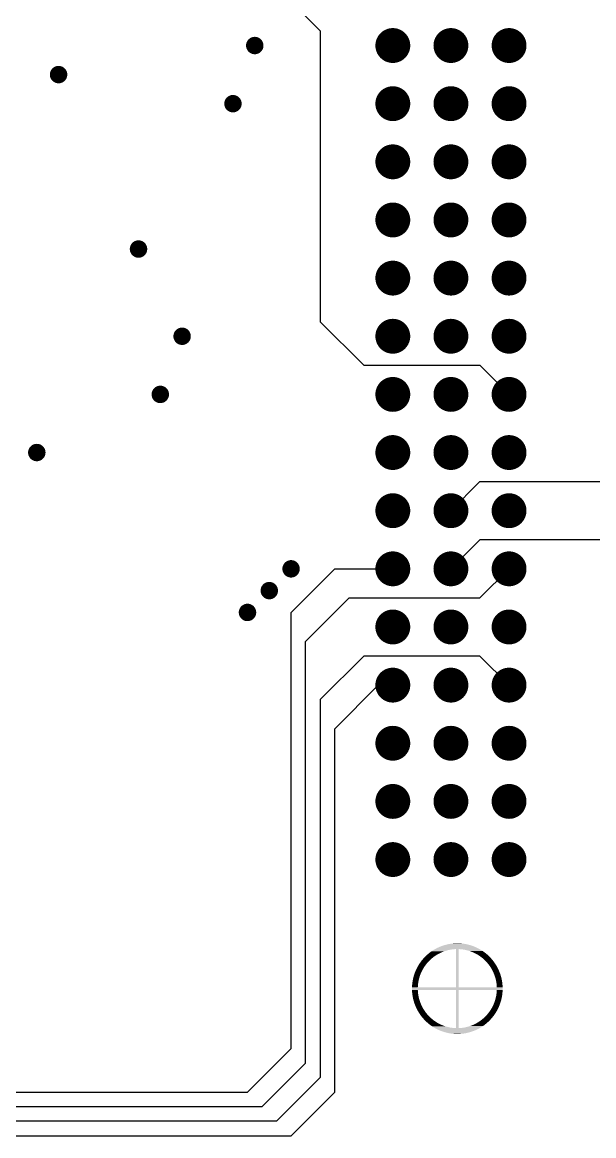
# Model space of a CAD drawing. Extents: x 295 to 953, y 10 to 290.
# Drawn here: x 676.2 to 701.18, y 109.07 to 157.71 of the extents above; entities that cross this region are included whole.
import ezdxf

# ---------------------------------------------------------------- set-up
doc = ezdxf.new("R2010")
doc.units = 0
doc.header["$LTSCALE"] = 5
doc.header["$MEASUREMENT"] = 0
doc.layers.get('0').update_dxf_attribs({"linetype": 'CONTINUOUS', "lineweight": 25})
doc.layers.add('DV-ABPB-A4_BOT', color=7, linetype='CONTINUOUS')

msp = doc.modelspace()

# ---------------------------------------------------------------- linework, layer by layer
at = {"color": 7}
for points, const_width in [([(692.777, 156.693, -1), (692.015, 156.693, -1)], 0.762), ([(695.317, 156.693, -1), (694.555, 156.693, -1)], 0.762), ([(697.857, 156.693, -1), (697.095, 156.693, -1)], 0.762), ([(686.554, 156.693, -1), (686.173, 156.693, -1)], 0.381), ([(677.981, 155.423, -1), (677.6, 155.423, -1)], 0.381), ([(692.777, 154.153, -1), (692.015, 154.153, -1)], 0.762), ([(695.317, 154.153, -1), (694.555, 154.153, -1)], 0.762), ([(697.857, 154.153, -1), (697.095, 154.153, -1)], 0.762), ([(685.601, 154.153, -1), (685.22, 154.153, -1)], 0.381), ([(692.777, 151.613, -1), (692.015, 151.613, -1)], 0.762), ([(695.317, 151.613, -1), (694.555, 151.613, -1)], 0.762), ([(697.857, 151.613, -1), (697.095, 151.613, -1)], 0.762), ([(692.777, 149.073, -1), (692.015, 149.073, -1)], 0.762), ([(695.317, 149.073, -1), (694.555, 149.073, -1)], 0.762), ([(697.857, 149.073, -1), (697.095, 149.073, -1)], 0.762), ([(681.474, 147.803, -1), (681.093, 147.803, -1)], 0.381), ([(692.777, 146.533, -1), (692.015, 146.533, -1)], 0.762), ([(695.317, 146.533, -1), (694.555, 146.533, -1)], 0.762), ([(697.857, 146.533, -1), (697.095, 146.533, -1)], 0.762), ([(692.777, 143.993, -1), (692.015, 143.993, -1)], 0.762), ([(695.317, 143.993, -1), (694.555, 143.993, -1)], 0.762), ([(697.857, 143.993, -1), (697.095, 143.993, -1)], 0.762), ([(683.379, 143.993, -1), (682.998, 143.993, -1)], 0.381), ([(692.777, 141.453, -1), (692.015, 141.453, -1)], 0.762), ([(695.317, 141.453, -1), (694.555, 141.453, -1)], 0.762), ([(697.857, 141.453, -1), (697.095, 141.453, -1)], 0.762), ([(682.426, 141.453, -1), (682.045, 141.453, -1)], 0.381), ([(692.777, 138.913, -1), (692.015, 138.913, -1)], 0.762), ([(695.317, 138.913, -1), (694.555, 138.913, -1)], 0.762), ([(697.857, 138.913, -1), (697.095, 138.913, -1)], 0.762), ([(677.029, 138.913, -1), (676.648, 138.913, -1)], 0.381), ([(692.777, 136.373, -1), (692.015, 136.373, -1)], 0.762), ([(695.317, 136.373, -1), (694.555, 136.373, -1)], 0.762), ([(697.857, 136.373, -1), (697.095, 136.373, -1)], 0.762), ([(692.777, 133.833, -1), (692.015, 133.833, -1)], 0.762), ([(695.317, 133.833, -1), (694.555, 133.833, -1)], 0.762), ([(697.857, 133.833, -1), (697.095, 133.833, -1)], 0.762), ([(688.141, 133.833, -1), (687.76, 133.833, -1)], 0.381), ([(687.189, 132.881, -1), (686.808, 132.881, -1)], 0.381), ([(686.236, 131.928, -1), (685.855, 131.928, -1)], 0.381), ([(692.777, 131.293, -1), (692.015, 131.293, -1)], 0.762), ([(695.317, 131.293, -1), (694.555, 131.293, -1)], 0.762), ([(697.857, 131.293, -1), (697.095, 131.293, -1)], 0.762), ([(692.777, 128.753, -1), (692.015, 128.753, -1)], 0.762), ([(695.317, 128.753, -1), (694.555, 128.753, -1)], 0.762), ([(697.857, 128.753, -1), (697.095, 128.753, -1)], 0.762), ([(692.777, 126.213, -1), (692.015, 126.213, -1)], 0.762), ([(695.317, 126.213, -1), (694.555, 126.213, -1)], 0.762), ([(697.857, 126.213, -1), (697.095, 126.213, -1)], 0.762), ([(692.777, 123.673, -1), (692.015, 123.673, -1)], 0.762), ([(695.317, 123.673, -1), (694.555, 123.673, -1)], 0.762), ([(697.857, 123.673, -1), (697.095, 123.673, -1)], 0.762), ([(692.777, 121.133, -1), (692.015, 121.133, -1)], 0.762), ([(695.317, 121.133, -1), (694.555, 121.133, -1)], 0.762), ([(697.857, 121.133, -1), (697.095, 121.133, -1)], 0.762)]:
    msp.add_lwpolyline(points, format="xyb", close=True, dxfattribs=dict(at, const_width=const_width))
for points in [[(696.184, 117.223), (696.133, 117.25), (694.246, 117.223), (694.297, 117.25)], [(696.133, 117.25), (696.128, 117.253), (694.297, 117.25), (694.302, 117.253)], [(696.128, 117.253), (696.076, 117.279), (694.302, 117.253), (694.353, 117.279)], [(696.076, 117.279), (696.071, 117.281), (694.353, 117.279), (694.359, 117.281)], [(696.071, 117.281), (696.019, 117.305), (694.359, 117.281), (694.411, 117.305)], [(696.019, 117.305), (696.013, 117.308), (694.411, 117.305), (694.417, 117.308)], [(696.013, 117.308), (695.96, 117.33), (694.417, 117.308), (694.469, 117.33)], [(695.96, 117.33), (695.955, 117.332), (694.469, 117.33), (694.475, 117.332)], [(695.955, 117.332), (695.901, 117.353), (694.475, 117.332), (694.529, 117.353)], [(695.901, 117.353), (695.896, 117.355), (694.529, 117.353), (694.535, 117.355)], [(695.896, 117.355), (695.841, 117.374), (694.535, 117.355), (694.588, 117.374)], [(695.841, 117.374), (695.836, 117.376), (694.588, 117.374), (694.594, 117.376)], [(695.836, 117.376), (695.781, 117.393), (694.594, 117.376), (694.649, 117.393)], [(695.781, 117.393), (695.775, 117.395), (694.649, 117.393), (694.655, 117.395)], [(695.775, 117.395), (695.72, 117.41), (694.655, 117.395), (694.71, 117.41)], [(695.72, 117.41), (695.714, 117.412), (694.71, 117.41), (694.716, 117.412)], [(695.714, 117.412), (695.658, 117.425), (694.716, 117.412), (694.772, 117.425)], [(695.658, 117.425), (695.653, 117.427), (694.772, 117.425), (694.778, 117.427)], [(695.653, 117.427), (695.596, 117.439), (694.778, 117.427), (694.834, 117.439)], [(695.596, 117.439), (695.59, 117.44), (694.834, 117.439), (694.84, 117.44)], [(695.59, 117.44), (695.533, 117.45), (694.84, 117.44), (694.896, 117.45)], [(695.533, 117.45), (695.528, 117.451), (694.896, 117.45), (694.903, 117.451)], [(695.528, 117.451), (695.471, 117.459), (694.903, 117.451), (694.959, 117.459)], [(695.471, 117.459), (695.465, 117.46), (694.959, 117.459), (694.966, 117.46)], [(695.465, 117.46), (695.407, 117.466), (694.966, 117.46), (695.022, 117.466)], [(695.407, 117.466), (695.402, 117.467), (695.022, 117.466), (695.029, 117.467)], [(695.402, 117.467), (695.344, 117.471), (695.029, 117.467), (695.085, 117.471)], [(695.344, 117.471), (695.339, 117.472), (695.085, 117.471), (695.093, 117.472)], [(695.339, 117.472), (695.28, 117.475), (695.093, 117.472), (695.149, 117.475)], [(695.28, 117.475), (695.275, 117.475), (695.149, 117.475), (695.16, 117.475)], [(695.275, 117.475), (695.212, 117.476), (695.16, 117.475), (695.212, 117.476)], [(694.007, 116.729), (694.044, 116.764), (693.665, 116.729), (693.694, 116.764)], [(694.044, 116.764), (694.059, 116.778), (693.694, 116.764), (693.706, 116.778)], [(694.059, 116.778), (694.088, 116.803), (693.706, 116.778), (693.728, 116.803)], [(694.088, 116.803), (694.115, 116.825), (693.728, 116.803), (693.747, 116.825)], [(694.115, 116.825), (694.134, 116.841), (693.747, 116.825), (693.762, 116.841)], [(694.134, 116.841), (694.173, 116.872), (693.762, 116.841), (693.791, 116.872)], [(694.173, 116.872), (694.18, 116.878), (693.791, 116.872), (693.797, 116.878)], [(694.18, 116.878), (694.229, 116.912), (693.797, 116.878), (693.831, 116.912)], [(694.229, 116.912), (694.235, 116.917), (693.831, 116.912), (693.836, 116.917)], [(694.235, 116.917), (694.278, 116.945), (693.836, 116.917), (693.866, 116.945)], [(694.278, 116.945), (694.302, 116.96), (693.866, 116.945), (693.882, 116.96)], [(694.302, 116.96), (694.328, 116.977), (693.882, 116.96), (693.901, 116.977)], [(694.328, 116.977), (694.372, 117.002), (693.901, 116.977), (693.929, 117.002)], [(694.372, 117.002), (694.379, 117.006), (693.929, 117.002), (693.934, 117.006)], [(694.379, 117.006), (694.432, 117.034), (693.934, 117.006), (693.968, 117.034)], [(694.432, 117.034), (694.449, 117.042), (693.968, 117.034), (693.978, 117.042)], [(694.449, 117.042), (694.485, 117.06), (693.978, 117.042), (694.001, 117.06)], [(694.485, 117.06), (694.533, 117.081), (694.001, 117.06), (694.029, 117.081)], [(694.533, 117.081), (694.539, 117.084), (694.029, 117.081), (694.032, 117.084)], [(694.539, 117.084), (694.594, 117.106), (694.032, 117.084), (694.063, 117.106)], [(694.594, 117.106), (694.627, 117.118), (694.063, 117.106), (694.08, 117.118)], [(694.627, 117.118), (694.65, 117.127), (694.08, 117.118), (694.092, 117.127)], [(694.65, 117.127), (694.706, 117.145), (694.092, 117.127), (694.119, 117.145)], [(694.706, 117.145), (694.737, 117.154), (694.119, 117.145), (694.133, 117.154)], [(694.737, 117.154), (694.763, 117.161), (694.133, 117.154), (694.145, 117.161)], [(694.763, 117.161), (694.82, 117.176), (694.145, 117.161), (694.168, 117.176)], [(694.82, 117.176), (694.874, 117.188), (694.168, 117.176), (694.186, 117.188)], [(694.874, 117.188), (694.878, 117.189), (694.186, 117.188), (694.188, 117.189)], [(694.878, 117.189), (694.936, 117.199), (694.188, 117.189), (694.206, 117.199)], [(694.936, 117.199), (694.995, 117.208), (694.206, 117.199), (694.22, 117.208)], [(694.995, 117.208), (695.054, 117.214), (694.22, 117.208), (694.232, 117.214)], [(695.054, 117.214), (695.113, 117.219), (694.232, 117.214), (694.239, 117.219)], [(695.113, 117.219), (695.135, 117.22), (694.239, 117.219), (694.241, 117.22)], [(695.135, 117.22), (695.152, 117.221), (694.241, 117.22), (694.242, 117.221)], [(696.188, 117.221), (696.184, 117.223), (694.242, 117.221), (694.246, 117.223)], [(695.279, 115.558), (695.279, 117.221), (695.152, 115.558), (695.152, 117.221)], [(696.193, 117.217), (696.188, 117.221), (695.338, 117.217), (695.279, 117.221)], [(696.202, 117.212), (696.193, 117.217), (695.397, 117.212), (695.338, 117.217)], [(696.214, 117.205), (696.202, 117.212), (695.455, 117.205), (695.397, 117.212)], [(696.23, 117.196), (696.214, 117.205), (695.514, 117.196), (695.455, 117.205)], [(696.239, 117.191), (696.23, 117.196), (695.539, 117.191), (695.514, 117.196)], [(696.249, 117.184), (696.239, 117.191), (695.572, 117.184), (695.539, 117.191)], [(696.27, 117.171), (696.249, 117.184), (695.63, 117.171), (695.572, 117.184)], [(696.292, 117.157), (696.27, 117.171), (695.682, 117.157), (695.63, 117.171)], [(696.294, 117.156), (696.292, 117.157), (695.687, 117.156), (695.682, 117.157)], [(696.32, 117.139), (696.294, 117.156), (695.744, 117.139), (695.687, 117.156)], [(696.345, 117.122), (696.32, 117.139), (695.794, 117.122), (695.744, 117.139)], [(696.348, 117.12), (696.345, 117.122), (695.8, 117.12), (695.794, 117.122)], [(696.377, 117.099), (696.348, 117.12), (695.855, 117.099), (695.8, 117.12)], [(696.397, 117.085), (696.377, 117.099), (695.888, 117.085), (695.855, 117.099)], [(696.408, 117.076), (696.397, 117.085), (695.91, 117.076), (695.888, 117.085)], [(696.441, 117.051), (696.408, 117.076), (695.964, 117.051), (695.91, 117.076)], [(696.447, 117.046), (696.441, 117.051), (695.973, 117.046), (695.964, 117.051)], [(696.473, 117.024), (696.447, 117.046), (696.017, 117.024), (695.973, 117.046)], [(696.496, 117.006), (696.473, 117.024), (696.051, 117.006), (696.017, 117.024)], [(696.507, 116.996), (696.496, 117.006), (696.069, 116.996), (696.051, 117.006)], [(696.542, 116.966), (696.507, 116.996), (696.12, 116.966), (696.069, 116.996)], [(696.544, 116.964), (696.542, 116.966), (696.122, 116.964), (696.12, 116.966)], [(696.576, 116.934), (696.544, 116.964), (696.17, 116.934), (696.122, 116.964)], [(696.59, 116.921), (696.576, 116.934), (696.189, 116.921), (696.17, 116.934)], [(696.611, 116.9), (696.59, 116.921), (696.218, 116.9), (696.189, 116.921)], [(696.635, 116.876), (696.611, 116.9), (696.251, 116.876), (696.218, 116.9)], [(696.645, 116.865), (696.635, 116.876), (696.266, 116.865), (696.251, 116.876)], [(696.679, 116.83), (696.645, 116.865), (696.31, 116.83), (696.266, 116.865)], [(696.68, 116.828), (696.679, 116.83), (696.312, 116.828), (696.31, 116.83)], [(696.714, 116.79), (696.68, 116.828), (696.358, 116.79), (696.312, 116.828)], [(696.721, 116.782), (696.714, 116.79), (696.366, 116.782), (696.358, 116.79)], [(696.747, 116.75), (696.721, 116.782), (696.401, 116.75), (696.366, 116.782)], [(696.761, 116.733), (696.747, 116.75), (696.418, 116.733), (696.401, 116.75)], [(693.659, 116.243), (693.685, 116.296), (693.381, 116.243), (693.403, 116.296)], [(693.685, 116.296), (693.714, 116.348), (693.403, 116.296), (693.427, 116.348)], [(693.714, 116.348), (693.717, 116.353), (693.427, 116.348), (693.43, 116.353)], [(693.717, 116.353), (693.744, 116.399), (693.43, 116.353), (693.453, 116.399)], [(693.744, 116.399), (693.751, 116.41), (693.453, 116.399), (693.458, 116.41)], [(693.751, 116.41), (693.776, 116.449), (693.458, 116.41), (693.479, 116.449)], [(693.776, 116.449), (693.787, 116.466), (693.479, 116.449), (693.488, 116.466)], [(693.787, 116.466), (693.809, 116.498), (693.488, 116.466), (693.507, 116.498)], [(693.809, 116.498), (693.826, 116.521), (693.507, 116.498), (693.52, 116.521)], [(693.826, 116.521), (693.844, 116.546), (693.52, 116.521), (693.536, 116.546)], [(693.844, 116.546), (693.867, 116.574), (693.536, 116.546), (693.554, 116.574)], [(693.867, 116.574), (693.881, 116.592), (693.554, 116.574), (693.566, 116.592)], [(693.881, 116.592), (693.911, 116.627), (693.566, 116.592), (693.589, 116.627)], [(693.911, 116.627), (693.92, 116.637), (693.589, 116.627), (693.597, 116.637)], [(693.92, 116.637), (693.958, 116.678), (693.597, 116.637), (693.627, 116.678)], [(693.958, 116.678), (693.96, 116.681), (693.627, 116.678), (693.628, 116.681)], [(693.96, 116.681), (694.001, 116.723), (693.628, 116.681), (693.661, 116.723)], [(694.001, 116.723), (694.007, 116.729), (693.661, 116.723), (693.665, 116.729)], [(696.78, 116.708), (696.761, 116.733), (696.444, 116.708), (696.418, 116.733)], [(696.8, 116.683), (696.78, 116.708), (696.468, 116.683), (696.444, 116.708)], [(696.813, 116.666), (696.8, 116.683), (696.485, 116.666), (696.468, 116.683)], [(696.837, 116.632), (696.813, 116.666), (696.515, 116.632), (696.485, 116.666)], [(696.844, 116.621), (696.837, 116.632), (696.524, 116.621), (696.515, 116.632)], [(696.873, 116.579), (696.844, 116.621), (696.559, 116.579), (696.524, 116.621)], [(696.875, 116.576), (696.873, 116.579), (696.562, 116.576), (696.559, 116.579)], [(696.905, 116.529), (696.875, 116.576), (696.598, 116.529), (696.562, 116.576)], [(696.907, 116.526), (696.905, 116.529), (696.6, 116.526), (696.598, 116.529)], [(696.933, 116.481), (696.907, 116.526), (696.633, 116.481), (696.6, 116.526)], [(696.939, 116.471), (696.933, 116.481), (696.639, 116.471), (696.633, 116.481)], [(696.96, 116.432), (696.939, 116.471), (696.666, 116.432), (696.639, 116.471)], [(696.969, 116.415), (696.96, 116.432), (696.676, 116.415), (696.666, 116.432)], [(696.986, 116.382), (696.969, 116.415), (696.697, 116.382), (696.676, 116.415)], [(696.998, 116.359), (696.986, 116.382), (696.71, 116.359), (696.697, 116.382)], [(697.011, 116.33), (696.998, 116.359), (696.727, 116.33), (696.71, 116.359)], [(697.025, 116.301), (697.011, 116.33), (696.742, 116.301), (696.727, 116.33)], [(697.035, 116.278), (697.025, 116.301), (696.754, 116.278), (696.742, 116.301)], [(697.049, 116.243), (697.035, 116.278), (696.771, 116.243), (696.754, 116.278)], [(693.507, 115.748), (693.514, 115.793), (693.25, 115.748), (693.257, 115.793)], [(693.514, 115.793), (693.517, 115.81), (693.257, 115.793), (693.259, 115.81)], [(693.517, 115.81), (693.525, 115.852), (693.259, 115.81), (693.267, 115.852)], [(693.525, 115.852), (693.53, 115.873), (693.267, 115.852), (693.27, 115.873)], [(693.53, 115.873), (693.538, 115.909), (693.27, 115.873), (693.278, 115.909)], [(693.538, 115.909), (693.545, 115.935), (693.278, 115.909), (693.283, 115.935)], [(693.545, 115.935), (693.554, 115.967), (693.283, 115.935), (693.291, 115.967)], [(693.554, 115.967), (693.563, 115.997), (693.291, 115.967), (693.299, 115.997)], [(693.563, 115.997), (693.571, 116.023), (693.299, 115.997), (693.306, 116.023)], [(693.571, 116.023), (693.582, 116.058), (693.306, 116.023), (693.316, 116.058)], [(693.582, 116.058), (693.59, 116.079), (693.316, 116.058), (693.322, 116.079)], [(693.59, 116.079), (693.605, 116.118), (693.322, 116.079), (693.335, 116.118)], [(693.605, 116.118), (693.611, 116.135), (693.335, 116.118), (693.34, 116.135)], [(693.611, 116.135), (693.629, 116.178), (693.34, 116.135), (693.356, 116.178)], [(693.629, 116.178), (693.634, 116.189), (693.356, 116.178), (693.36, 116.189)], [(693.634, 116.189), (693.656, 116.237), (693.36, 116.189), (693.378, 116.237)], [(693.656, 116.237), (693.659, 116.243), (693.378, 116.237), (693.381, 116.243)], [(697.057, 116.225), (697.049, 116.243), (696.78, 116.225), (696.771, 116.243)], [(697.072, 116.184), (697.057, 116.225), (696.799, 116.184), (696.78, 116.225)], [(697.077, 116.17), (697.072, 116.184), (696.804, 116.17), (696.799, 116.184)], [(697.094, 116.124), (697.077, 116.17), (696.823, 116.124), (696.804, 116.17)], [(697.096, 116.116), (697.094, 116.124), (696.827, 116.116), (696.823, 116.124)], [(697.113, 116.063), (697.096, 116.116), (696.846, 116.063), (696.827, 116.116)], [(697.114, 116.06), (697.113, 116.063), (696.847, 116.06), (696.846, 116.063)], [(697.13, 116.004), (697.114, 116.06), (696.865, 116.004), (696.847, 116.06)], [(697.13, 116.002), (697.13, 116.004), (696.866, 116.002), (696.865, 116.004)], [(697.144, 115.947), (697.13, 116.002), (696.882, 115.947), (696.866, 116.002)], [(697.145, 115.941), (697.144, 115.947), (696.883, 115.941), (696.882, 115.947)], [(697.156, 115.889), (697.145, 115.941), (696.897, 115.889), (696.883, 115.941)], [(697.159, 115.879), (697.156, 115.889), (696.899, 115.879), (696.897, 115.889)], [(697.167, 115.831), (697.159, 115.879), (696.909, 115.831), (696.899, 115.879)], [(697.17, 115.816), (697.167, 115.831), (696.912, 115.816), (696.909, 115.831)], [(697.176, 115.773), (697.17, 115.816), (696.92, 115.773), (696.912, 115.816)], [(697.179, 115.754), (697.176, 115.773), (696.922, 115.754), (696.92, 115.773)], [(697.196, 115.495), (697.195, 115.558), (693.234, 115.495), (693.235, 115.558)], [(697.195, 115.431), (697.196, 115.495), (693.235, 115.431), (693.234, 115.495)], [(693.489, 115.558), (693.492, 115.617), (693.235, 115.558), (693.238, 115.617)], [(693.489, 115.425), (693.489, 115.431), (693.235, 115.425), (693.235, 115.431)], [(693.491, 115.392), (693.489, 115.425), (693.237, 115.392), (693.235, 115.425)], [(693.493, 115.362), (693.491, 115.392), (693.238, 115.362), (693.237, 115.392)], [(693.493, 115.621), (693.497, 115.676), (693.238, 115.621), (693.242, 115.676)], [(693.492, 115.617), (693.493, 115.621), (693.238, 115.617), (693.238, 115.621)], [(693.495, 115.333), (693.493, 115.362), (693.241, 115.333), (693.238, 115.362)], [(693.499, 115.298), (693.495, 115.333), (693.244, 115.298), (693.241, 115.333)], [(693.497, 115.676), (693.498, 115.685), (693.242, 115.676), (693.243, 115.685)], [(693.498, 115.685), (693.505, 115.735), (693.243, 115.685), (693.249, 115.735)], [(693.502, 115.275), (693.499, 115.298), (693.246, 115.275), (693.244, 115.298)], [(693.505, 115.735), (693.507, 115.748), (693.249, 115.735), (693.25, 115.748)], [(695.279, 113.768), (695.279, 115.431), (695.152, 113.768), (695.152, 115.431)], [(697.184, 115.714), (697.179, 115.754), (696.928, 115.714), (696.922, 115.754)], [(697.181, 115.254), (697.187, 115.304), (696.925, 115.254), (696.932, 115.304)], [(697.187, 115.691), (697.184, 115.714), (696.931, 115.691), (696.928, 115.714)], [(697.189, 115.656), (697.187, 115.691), (696.935, 115.656), (696.931, 115.691)], [(697.187, 115.304), (697.188, 115.313), (696.932, 115.304), (696.933, 115.313)], [(697.188, 115.313), (697.192, 115.368), (696.933, 115.313), (696.938, 115.368)], [(697.192, 115.627), (697.189, 115.656), (696.937, 115.627), (696.935, 115.656)], [(697.193, 115.597), (697.192, 115.627), (696.939, 115.597), (696.937, 115.627)], [(697.192, 115.372), (697.195, 115.431), (696.938, 115.372), (696.941, 115.431)], [(697.192, 115.368), (697.192, 115.372), (696.938, 115.368), (696.938, 115.372)], [(697.195, 115.564), (697.193, 115.597), (696.941, 115.564), (696.939, 115.597)], [(697.195, 115.558), (697.195, 115.564), (696.941, 115.558), (696.941, 115.564)], [(693.508, 115.235), (693.502, 115.275), (693.251, 115.235), (693.246, 115.275)], [(693.51, 115.216), (693.508, 115.235), (693.254, 115.216), (693.251, 115.235)], [(693.518, 115.173), (693.51, 115.216), (693.26, 115.173), (693.254, 115.216)], [(693.521, 115.158), (693.518, 115.173), (693.263, 115.158), (693.26, 115.173)], [(693.531, 115.11), (693.521, 115.158), (693.271, 115.11), (693.263, 115.158)], [(693.534, 115.1), (693.531, 115.11), (693.274, 115.1), (693.271, 115.11)], [(693.547, 115.048), (693.534, 115.1), (693.285, 115.048), (693.274, 115.1)], [(693.548, 115.042), (693.547, 115.048), (693.286, 115.042), (693.285, 115.048)], [(693.564, 114.987), (693.548, 115.042), (693.3, 114.987), (693.286, 115.042)], [(693.565, 114.985), (693.564, 114.987), (693.3, 114.985), (693.3, 114.987)], [(693.583, 114.929), (693.565, 114.985), (693.316, 114.929), (693.3, 114.985)], [(693.584, 114.926), (693.583, 114.929), (693.317, 114.926), (693.316, 114.929)], [(693.603, 114.873), (693.584, 114.926), (693.334, 114.873), (693.317, 114.926)], [(693.607, 114.865), (693.603, 114.873), (693.336, 114.865), (693.334, 114.873)], [(693.626, 114.819), (693.607, 114.865), (693.353, 114.819), (693.336, 114.865)], [(693.632, 114.805), (693.626, 114.819), (693.358, 114.805), (693.353, 114.819)], [(693.65, 114.764), (693.632, 114.805), (693.373, 114.764), (693.358, 114.805)], [(697.052, 114.752), (697.07, 114.8), (696.774, 114.752), (696.796, 114.8)], [(697.07, 114.8), (697.075, 114.811), (696.796, 114.8), (696.801, 114.811)], [(697.075, 114.811), (697.09, 114.854), (696.801, 114.811), (696.819, 114.854)], [(697.09, 114.854), (697.095, 114.871), (696.819, 114.854), (696.825, 114.871)], [(697.095, 114.871), (697.108, 114.91), (696.825, 114.871), (696.84, 114.91)], [(697.108, 114.91), (697.115, 114.931), (696.84, 114.91), (696.848, 114.931)], [(697.115, 114.931), (697.124, 114.966), (696.848, 114.931), (696.859, 114.966)], [(697.124, 114.966), (697.132, 114.992), (696.859, 114.966), (696.867, 114.992)], [(697.132, 114.992), (697.139, 115.022), (696.867, 114.992), (696.876, 115.022)], [(697.139, 115.022), (697.147, 115.054), (696.876, 115.022), (696.885, 115.054)], [(697.147, 115.054), (697.152, 115.08), (696.885, 115.054), (696.892, 115.08)], [(697.152, 115.08), (697.16, 115.116), (696.892, 115.08), (696.9, 115.116)], [(697.16, 115.116), (697.164, 115.137), (696.9, 115.116), (696.905, 115.137)], [(697.164, 115.137), (697.171, 115.179), (696.905, 115.137), (696.913, 115.179)], [(697.171, 115.179), (697.173, 115.196), (696.913, 115.179), (696.916, 115.196)], [(697.173, 115.196), (697.18, 115.241), (696.916, 115.196), (696.923, 115.241)], [(697.18, 115.241), (697.181, 115.254), (696.923, 115.241), (696.925, 115.254)], [(693.659, 114.746), (693.65, 114.764), (693.381, 114.746), (693.373, 114.764)], [(693.676, 114.711), (693.659, 114.746), (693.396, 114.711), (693.381, 114.746)], [(693.688, 114.688), (693.676, 114.711), (693.406, 114.688), (693.396, 114.711)], [(693.703, 114.659), (693.688, 114.688), (693.419, 114.659), (693.406, 114.688)], [(693.72, 114.63), (693.703, 114.659), (693.432, 114.63), (693.419, 114.659)], [(693.733, 114.607), (693.72, 114.63), (693.444, 114.607), (693.432, 114.63)], [(693.754, 114.574), (693.733, 114.607), (693.461, 114.574), (693.444, 114.607)], [(693.764, 114.557), (693.754, 114.574), (693.47, 114.557), (693.461, 114.574)], [(693.791, 114.518), (693.764, 114.557), (693.491, 114.518), (693.47, 114.557)], [(693.797, 114.508), (693.791, 114.518), (693.497, 114.508), (693.491, 114.518)], [(693.83, 114.463), (693.797, 114.508), (693.523, 114.463), (693.497, 114.508)], [(693.832, 114.46), (693.83, 114.463), (693.525, 114.46), (693.523, 114.463)], [(693.868, 114.413), (693.832, 114.46), (693.555, 114.413), (693.525, 114.46)], [(693.871, 114.41), (693.868, 114.413), (693.557, 114.41), (693.555, 114.413)], [(693.906, 114.368), (693.871, 114.41), (693.586, 114.368), (693.557, 114.41)], [(693.916, 114.357), (693.906, 114.368), (693.593, 114.357), (693.586, 114.368)], [(693.946, 114.323), (693.916, 114.357), (693.617, 114.323), (693.593, 114.357)], [(693.962, 114.306), (693.946, 114.323), (693.63, 114.306), (693.617, 114.323)], [(696.769, 114.266), (696.802, 114.308), (696.429, 114.266), (696.47, 114.308)], [(696.802, 114.308), (696.804, 114.311), (696.47, 114.308), (696.472, 114.311)], [(696.804, 114.311), (696.833, 114.352), (696.472, 114.311), (696.51, 114.352)], [(696.833, 114.352), (696.841, 114.362), (696.51, 114.352), (696.519, 114.362)], [(696.841, 114.362), (696.864, 114.397), (696.519, 114.362), (696.549, 114.397)], [(696.864, 114.397), (696.876, 114.415), (696.549, 114.397), (696.563, 114.415)], [(696.876, 114.415), (696.894, 114.443), (696.563, 114.415), (696.586, 114.443)], [(696.894, 114.443), (696.91, 114.468), (696.586, 114.443), (696.604, 114.468)], [(696.91, 114.468), (696.923, 114.491), (696.604, 114.468), (696.621, 114.491)], [(696.923, 114.491), (696.942, 114.523), (696.621, 114.491), (696.643, 114.523)], [(696.942, 114.523), (696.951, 114.54), (696.643, 114.523), (696.654, 114.54)], [(696.951, 114.54), (696.972, 114.579), (696.654, 114.54), (696.679, 114.579)], [(696.972, 114.579), (696.977, 114.59), (696.679, 114.579), (696.686, 114.59)], [(696.977, 114.59), (697, 114.636), (696.686, 114.59), (696.713, 114.636)], [(697, 114.636), (697.003, 114.641), (696.713, 114.636), (696.717, 114.641)], [(697.003, 114.641), (697.027, 114.693), (696.717, 114.641), (696.745, 114.693)], [(697.027, 114.693), (697.049, 114.746), (696.745, 114.693), (696.772, 114.746)], [(697.049, 114.746), (697.052, 114.752), (696.772, 114.746), (696.774, 114.752)], [(693.986, 114.281), (693.962, 114.306), (693.65, 114.281), (693.63, 114.306)], [(694.012, 114.256), (693.986, 114.281), (693.669, 114.256), (693.65, 114.281)], [(694.029, 114.239), (694.012, 114.256), (693.683, 114.239), (693.669, 114.256)], [(694.064, 114.207), (694.029, 114.239), (693.709, 114.207), (693.683, 114.239)], [(694.073, 114.199), (694.064, 114.207), (693.716, 114.199), (693.709, 114.207)], [(694.118, 114.161), (694.073, 114.199), (693.75, 114.161), (693.716, 114.199)], [(694.12, 114.159), (694.118, 114.161), (693.752, 114.159), (693.75, 114.161)], [(694.164, 114.124), (694.12, 114.159), (693.785, 114.124), (693.752, 114.159)], [(694.179, 114.113), (694.164, 114.124), (693.795, 114.113), (693.785, 114.124)], [(694.212, 114.089), (694.179, 114.113), (693.819, 114.089), (693.795, 114.113)], [(694.241, 114.068), (694.212, 114.089), (693.84, 114.068), (693.819, 114.089)], [(694.26, 114.055), (694.241, 114.068), (693.854, 114.055), (693.84, 114.068)], [(694.308, 114.025), (694.26, 114.055), (693.886, 114.025), (693.854, 114.055)], [(694.31, 114.023), (694.308, 114.025), (693.888, 114.023), (693.886, 114.025)], [(694.361, 113.993), (694.31, 114.023), (693.923, 113.993), (693.888, 114.023)], [(694.38, 113.983), (694.361, 113.993), (693.934, 113.983), (693.923, 113.993)], [(694.413, 113.965), (694.38, 113.983), (693.957, 113.965), (693.934, 113.983)], [(694.457, 113.943), (694.413, 113.965), (693.983, 113.943), (693.957, 113.965)], [(694.466, 113.938), (694.457, 113.943), (693.989, 113.938), (693.983, 113.943)], [(694.52, 113.913), (694.466, 113.938), (694.022, 113.913), (693.989, 113.938)], [(694.542, 113.904), (694.52, 113.913), (694.033, 113.904), (694.022, 113.913)], [(694.575, 113.89), (694.542, 113.904), (694.053, 113.89), (694.033, 113.904)], [(694.63, 113.869), (694.575, 113.89), (694.082, 113.869), (694.053, 113.89)], [(694.637, 113.867), (694.63, 113.869), (694.085, 113.867), (694.082, 113.869)], [(694.686, 113.85), (694.637, 113.867), (694.11, 113.85), (694.085, 113.867)], [(694.743, 113.833), (694.686, 113.85), (694.136, 113.833), (694.11, 113.85)], [(694.748, 113.832), (694.743, 113.833), (694.138, 113.832), (694.136, 113.833)], [(694.8, 113.818), (694.748, 113.832), (694.16, 113.818), (694.138, 113.832)], [(696.262, 113.813), (696.285, 113.828), (695.61, 113.813), (695.667, 113.828)], [(696.285, 113.828), (696.297, 113.835), (695.667, 113.828), (695.693, 113.835)], [(696.297, 113.835), (696.311, 113.844), (695.693, 113.835), (695.724, 113.844)], [(696.311, 113.844), (696.338, 113.862), (695.724, 113.844), (695.78, 113.862)], [(696.338, 113.862), (696.35, 113.871), (695.78, 113.862), (695.803, 113.871)], [(696.35, 113.871), (696.367, 113.883), (695.803, 113.871), (695.836, 113.883)], [(696.367, 113.883), (696.398, 113.905), (695.836, 113.883), (695.891, 113.905)], [(696.398, 113.905), (696.401, 113.908), (695.891, 113.905), (695.897, 113.908)], [(696.401, 113.908), (696.429, 113.929), (695.897, 113.908), (695.945, 113.929)], [(696.429, 113.929), (696.452, 113.947), (695.945, 113.929), (695.981, 113.947)], [(696.452, 113.947), (696.462, 113.955), (695.981, 113.947), (695.998, 113.955)], [(696.462, 113.955), (696.496, 113.983), (695.998, 113.955), (696.051, 113.983)], [(696.496, 113.983), (696.501, 113.987), (696.051, 113.983), (696.058, 113.987)], [(696.501, 113.987), (696.529, 114.012), (696.058, 113.987), (696.102, 114.012)], [(696.529, 114.012), (696.548, 114.029), (696.102, 114.012), (696.129, 114.029)], [(696.548, 114.029), (696.564, 114.044), (696.129, 114.029), (696.152, 114.044)], [(696.564, 114.044), (696.594, 114.072), (696.152, 114.044), (696.195, 114.072)], [(696.594, 114.072), (696.599, 114.077), (696.195, 114.072), (696.202, 114.077)], [(696.599, 114.077), (696.633, 114.111), (696.202, 114.077), (696.25, 114.111)], [(696.633, 114.111), (696.639, 114.117), (696.25, 114.111), (696.257, 114.117)], [(696.639, 114.117), (696.668, 114.148), (696.257, 114.117), (696.296, 114.148)], [(696.668, 114.148), (696.683, 114.164), (696.296, 114.148), (696.316, 114.164)], [(696.683, 114.164), (696.702, 114.186), (696.316, 114.164), (696.342, 114.186)], [(696.702, 114.186), (696.724, 114.211), (696.342, 114.186), (696.371, 114.211)], [(696.724, 114.211), (696.736, 114.225), (696.371, 114.211), (696.386, 114.225)], [(696.736, 114.225), (696.765, 114.26), (696.386, 114.225), (696.423, 114.26)], [(696.765, 114.26), (696.769, 114.266), (696.423, 114.26), (696.429, 114.266)], [(694.858, 113.805), (694.8, 113.818), (694.181, 113.805), (694.16, 113.818)], [(694.891, 113.798), (694.858, 113.805), (694.191, 113.798), (694.181, 113.805)], [(694.916, 113.793), (694.891, 113.798), (694.2, 113.793), (694.191, 113.798)], [(694.975, 113.784), (694.916, 113.793), (694.216, 113.784), (694.2, 113.793)], [(695.033, 113.777), (694.975, 113.784), (694.228, 113.777), (694.216, 113.784)], [(695.092, 113.772), (695.033, 113.777), (694.237, 113.772), (694.228, 113.777)], [(695.152, 113.768), (695.092, 113.772), (694.243, 113.768), (694.237, 113.772)], [(696.184, 113.766), (696.188, 113.768), (694.246, 113.766), (694.243, 113.768)], [(696.133, 113.739), (696.184, 113.766), (694.297, 113.739), (694.246, 113.766)], [(696.128, 113.736), (696.133, 113.739), (694.302, 113.736), (694.297, 113.739)], [(696.077, 113.71), (696.128, 113.736), (694.354, 113.71), (694.302, 113.736)], [(696.071, 113.708), (696.077, 113.71), (694.359, 113.708), (694.354, 113.71)], [(696.019, 113.684), (696.071, 113.708), (694.411, 113.684), (694.359, 113.708)], [(696.013, 113.681), (696.019, 113.684), (694.417, 113.681), (694.411, 113.684)], [(695.961, 113.659), (696.013, 113.681), (694.47, 113.659), (694.417, 113.681)], [(695.955, 113.657), (695.961, 113.659), (694.475, 113.657), (694.47, 113.659)], [(695.901, 113.636), (695.955, 113.657), (694.529, 113.636), (694.475, 113.657)], [(695.896, 113.634), (695.901, 113.636), (694.534, 113.634), (694.529, 113.636)], [(695.842, 113.615), (695.896, 113.634), (694.589, 113.615), (694.534, 113.634)], [(695.836, 113.613), (695.842, 113.615), (694.594, 113.613), (694.589, 113.615)], [(695.781, 113.596), (695.836, 113.613), (694.649, 113.596), (694.594, 113.613)], [(695.775, 113.594), (695.781, 113.596), (694.655, 113.594), (694.649, 113.596)], [(695.72, 113.579), (695.775, 113.594), (694.71, 113.579), (694.655, 113.594)], [(695.714, 113.577), (695.72, 113.579), (694.716, 113.577), (694.71, 113.579)], [(695.658, 113.564), (695.714, 113.577), (694.772, 113.564), (694.716, 113.577)], [(695.652, 113.562), (695.658, 113.564), (694.778, 113.562), (694.772, 113.564)], [(695.596, 113.55), (695.652, 113.562), (694.834, 113.55), (694.778, 113.562)], [(695.59, 113.549), (695.596, 113.55), (694.84, 113.549), (694.834, 113.55)], [(695.534, 113.539), (695.59, 113.549), (694.897, 113.539), (694.84, 113.549)], [(695.527, 113.538), (695.534, 113.539), (694.902, 113.538), (694.897, 113.539)], [(695.471, 113.53), (695.527, 113.538), (694.96, 113.53), (694.902, 113.538)], [(695.464, 113.529), (695.471, 113.53), (694.965, 113.529), (694.96, 113.53)], [(695.408, 113.523), (695.464, 113.529), (695.023, 113.523), (694.965, 113.529)], [(695.401, 113.522), (695.408, 113.523), (695.028, 113.522), (695.023, 113.523)], [(695.345, 113.518), (695.401, 113.522), (695.086, 113.518), (695.028, 113.522)], [(695.337, 113.517), (695.345, 113.518), (695.091, 113.517), (695.086, 113.518)], [(695.281, 113.514), (695.337, 113.517), (695.15, 113.514), (695.091, 113.517)], [(695.27, 113.514), (695.281, 113.514), (695.155, 113.514), (695.15, 113.514)], [(695.218, 113.513), (695.27, 113.514), (695.218, 113.513), (695.155, 113.514)], [(696.188, 113.768), (696.189, 113.769), (695.279, 113.768), (695.295, 113.769)], [(696.189, 113.769), (696.191, 113.77), (695.295, 113.769), (695.317, 113.77)], [(696.191, 113.77), (696.199, 113.775), (695.317, 113.77), (695.376, 113.775)], [(696.199, 113.775), (696.21, 113.781), (695.376, 113.775), (695.435, 113.781)], [(696.21, 113.781), (696.224, 113.79), (695.435, 113.781), (695.494, 113.79)], [(696.224, 113.79), (696.242, 113.8), (695.494, 113.79), (695.552, 113.8)], [(696.242, 113.8), (696.244, 113.801), (695.552, 113.8), (695.556, 113.801)], [(696.244, 113.801), (696.262, 113.813), (695.556, 113.801), (695.61, 113.813)]]:
    msp.add_solid(points, dxfattribs=at)
at = {"layer": 'DV-ABPB-A4_BOT', "color": 7}
for p, q in [((687.316, 159.233), (689.221, 157.328)), ((689.221, 157.328), (689.221, 144.628)), ((689.221, 144.628), (691.126, 142.723)), ((691.126, 142.723), (696.206, 142.723)), ((696.206, 142.723), (697.476, 141.453)), ((694.936, 136.373), (696.206, 137.643)), ((696.206, 137.643), (704.461, 137.643)), ((696.206, 135.103), (694.936, 133.833)), ((703.191, 135.103), (696.206, 135.103)), ((687.951, 131.928), (689.856, 133.833)), ((689.856, 133.833), (692.396, 133.833)), ((696.206, 132.563), (697.476, 133.833)), ((688.586, 130.658), (690.491, 132.563)), ((690.491, 132.563), (696.206, 132.563)), ((687.951, 112.878), (687.951, 131.928)), ((688.586, 112.243), (688.586, 130.658)), ((691.126, 130.023), (689.221, 128.118)), ((696.206, 130.023), (691.126, 130.023)), ((697.476, 128.753), (696.206, 130.023)), ((689.856, 126.848), (691.761, 128.753)), ((691.761, 128.753), (692.396, 128.753)), ((689.221, 128.118), (689.221, 111.608)), ((689.856, 110.973), (689.856, 126.848)), ((686.046, 110.973), (687.951, 112.878)), ((686.681, 110.338), (688.586, 112.243)), ((689.221, 111.608), (687.316, 109.703)), ((656.836, 110.973), (686.046, 110.973)), ((687.951, 109.068), (689.856, 110.973)), ((654.613, 110.338), (686.681, 110.338)), ((687.316, 109.703), (647.311, 109.703)), ((646.676, 109.068), (687.951, 109.068))]:
    msp.add_line(p, q, dxfattribs=at)

doc.saveas('drawing.dxf')
